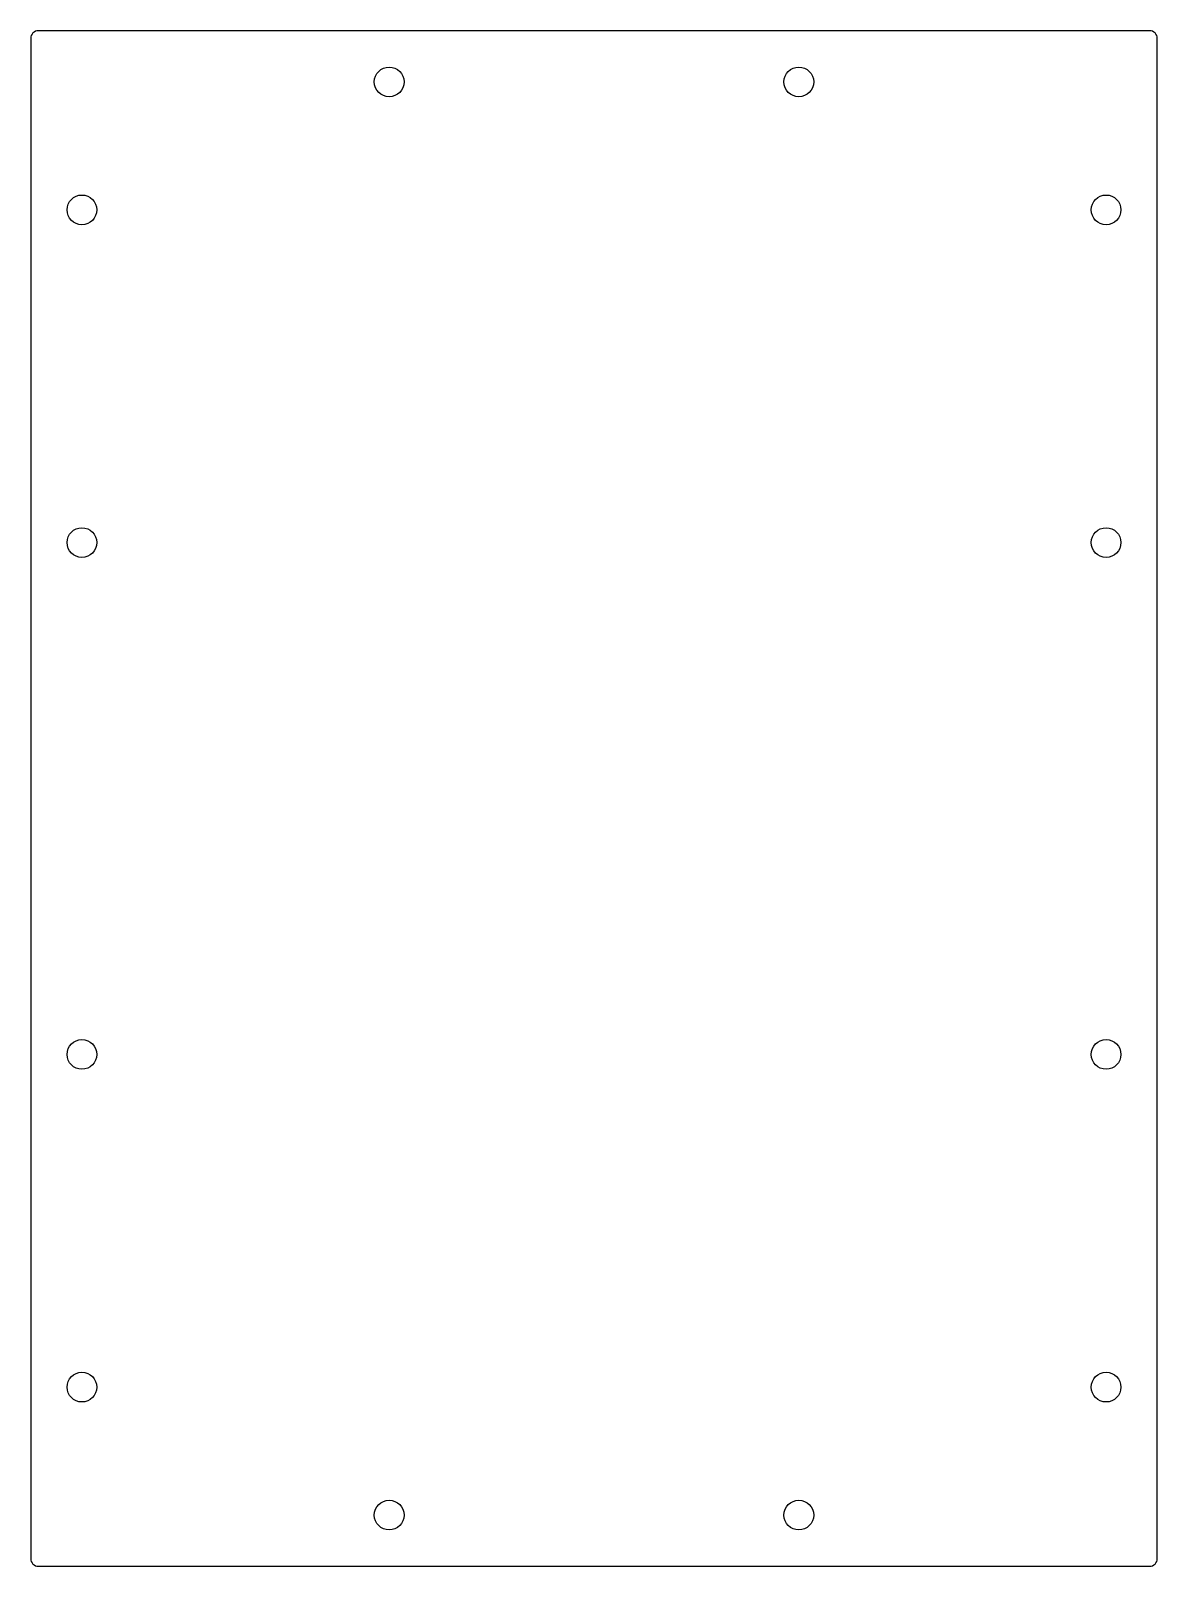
# Model space of a CAD drawing. Header units: millimetres. Extents: x 0 to 220, y 300 to 600.
import ezdxf

# ---------------------------------------------------------------- set-up
doc = ezdxf.new("R2010")
doc.units = ezdxf.units.MM
doc.layers.get('0').update_dxf_attribs({"linetype": 'CONTINUOUS'})

msp = doc.modelspace()

# ---------------------------------------------------------------- linework, layer by layer
msp.add_lwpolyline([(0, 301.5, 0.414214), (1.5, 300), (218.5, 300, 0.414214), (220, 301.5), (220, 598.5, 0.414214), (218.5, 600), (1.5, 600, 0.414214), (0, 598.5)], format="xyb", close=True)
for centre in [(70, 590), (150, 590), (10, 565), (210, 565), (10, 500), (210, 500), (10, 400), (210, 400), (10, 335), (210, 335), (70, 310), (150, 310)]:
    msp.add_circle(centre, 2.9)

doc.saveas('drawing.dxf')
